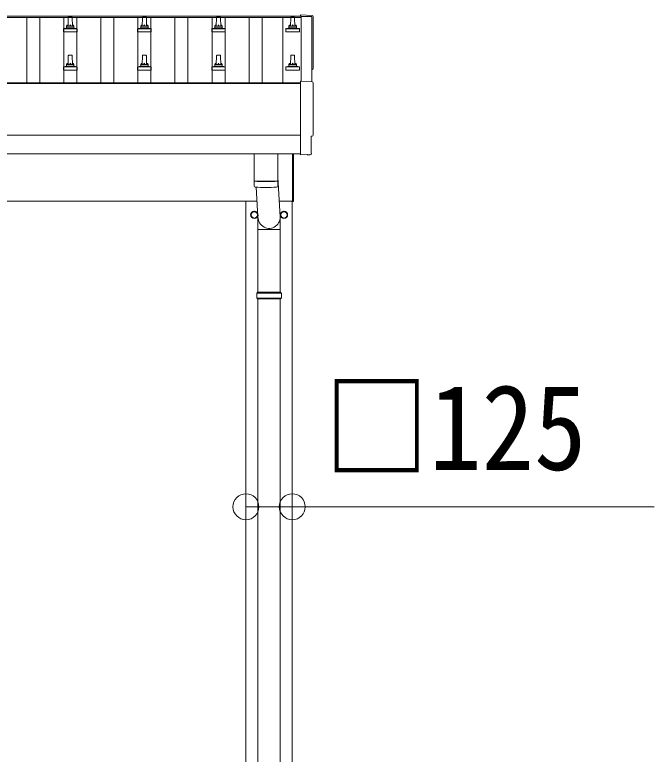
# Model space of a CAD drawing. Units: millimetres at full size, sheet at 1:70; details may follow other scales. Extents: x -19675 to 19675, y -13580 to 13580.
# Drawn here: x -2623 to -898, y -7145 to -5149 of the extents above; entities that cross this region are included whole.
import ezdxf
from ezdxf.enums import TextEntityAlignment as Align

# ---------------------------------------------------------------- set-up
doc = ezdxf.new("R2010")
doc.units = ezdxf.units.MM
doc.header["$LTSCALE"] = 70
doc.header["$PDMODE"] = 32
doc.header["$PDSIZE"] = 70
for name, color, linetype, lineweight in [('0-2_TEXT1', 4, 'Continuous', 9), ('0-5_ELV2', 5, 'Continuous', 5), ('0-8_TABLE1', 6, 'Continuous', 9), ('0-9_DIM1', 7, 'Continuous', 9)]:
    doc.layers.add(name, color=color, linetype=linetype, lineweight=lineweight)
doc.styles.add('ＭＳ ゴシック', font='')
doc.styles.get('ＭＳ ゴシック').set_extended_font_data('MS Gothic')

msp = doc.modelspace()

# ---------------------------------------------------------------- linework, layer by layer
at = {"layer": '0-2_TEXT1'}
for p, q in [((-17496.82, -5156.6), (-1850.82, -5156.6)), ((-9651.32, -5153.01), (-1850.82, -5153.01)), ((-1850.82, -5153.01), (-1850.82, -5328.5)), ((-7851.32, -5332.62), (-1852.82, -5332.62)), ((-7851.32, -5334.51), (-1852.82, -5334.51)), ((-1852.82, -5474.4), (-7851.32, -5474.4)), ((-7851.32, -5524.22), (-1852.82, -5524.22)), ((-1873.82, -5652.63), (-1873.82, -5524.32)), ((-1871.82, -5524.32), (-1871.82, -5652.63)), ((-1852.82, -5526.25), (-1852.82, -5527.25)), ((-1833.18, -5527.25), (-1826.26, -5526.89)), ((-1969.96, -5652.13), (-9658.82, -5652.13)), ((-1999.82, -9652.13), (-1999.82, -5652.13)), ((-1873.82, -5652.13), (-1909.85, -5652.13)), ((-1874.82, -5652.13), (-1874.82, -9652.13)), ((-1873.82, -5652.63), (-1871.82, -5652.63)), ((-1968.72, -5688.88), (-1968.82, -5688.88)), ((-1968.72, -5689.38), (-1968.82, -5689.38)), ((-1905.91, -5688.88), (-1905.81, -5688.88)), ((-1905.91, -5689.38), (-1905.81, -5689.38))]:
    msp.add_line(p, q, dxfattribs=at)
for points in [[(-1821.24, -5150.61), (-1852.82, -5148.96), (-1852.82, -5153.01)], [(-1821.82, -5330.02), (-1821.82, -5153.98), (-1850.82, -5153.98)], [(-1821.24, -5330.04), (-1852.82, -5328.39), (-1852.82, -5526.25)], [(-1823.43, -5523.9), (-1823.43, -5476.87), (-1822.82, -5476.87)], [(-1833.93, -5526.98), (-1834.59, -5526.34), (-1852.82, -5527.25)]]:
    msp.add_lwpolyline(points, dxfattribs=at)
for points in [[(-1977.32, -5679.31), (-1985.82, -5684.22), (-1985.82, -5694.03), (-1977.32, -5698.94), (-1968.82, -5694.03), (-1968.82, -5684.22)], [(-1897.32, -5679.31), (-1888.82, -5684.22), (-1888.82, -5694.03), (-1897.32, -5698.94), (-1905.82, -5694.03), (-1905.82, -5684.22)]]:
    msp.add_lwpolyline(points, close=True, dxfattribs=at)
for centre, radius in [((-1977.32, -5689.13), 10), ((-1977.32, -5689.13), 8.5), ((-1897.32, -5689.13), 10), ((-1897.32, -5689.13), 8.5)]:
    msp.add_circle(centre, radius, dxfattribs=at)
for centre, start, end in [((-1977.32, -5689.13), 171.25399, 188.74601), ((-1977.32, -5689.13), 111.25399, 128.74601), ((-1977.32, -5689.13), 51.25399, 68.74601), ((-1977.32, -5689.13), 1.66581, 8.74601), ((-1977.32, -5689.13), 351.25399, 358.33419), ((-1897.32, -5689.13), 171.25399, 178.33419), ((-1897.32, -5689.13), 181.66581, 188.74601), ((-1897.32, -5689.13), 111.25399, 128.74601), ((-1897.32, -5689.13), 51.25399, 68.74601), ((-1897.32, -5689.13), 351.25399, 8.74601), ((-1977.32, -5689.13), 231.25399, 248.74601), ((-1977.32, -5689.13), 291.25399, 308.74601), ((-1897.32, -5689.13), 231.25399, 248.74601), ((-1897.32, -5689.13), 291.25399, 308.74601)]:
    msp.add_arc(centre, 8.6, start, end, dxfattribs=at)
for centre, major_axis, ratio, start_param, end_param in [((-1821.4, -5153.61), (3, 0), 0.99863, 6.2683889, 7.8016218), ((2944.46, -5224.03), (-4763.38, 0), 0.99863, 6.2683889, 6.2976778), ((-1822.82, -5293.03), (4.41, 0), 0.99863, 4.9411535, 6.2976778), ((-1821.4, -5333.04), (3, 0), 0.99863, 6.2683889, 7.8016218), ((2944.46, -5403.47), (-4763.38, 0), 0.99863, 6.2683889, 6.2976778), ((-1822.82, -5472.47), (4.41, 0), 0.99863, 4.712389, 6.2976778), ((-1833.24, -5526.25), (0.727, -0.69), 0.9974, 4.712389, 5.5252311), ((-1826.43, -5523.89), (2.18, -2.07), 0.9974, 5.5252311, 7.0411395)]:
    msp.add_ellipse(centre, major_axis=major_axis, ratio=ratio, start_param=start_param, end_param=end_param, dxfattribs=at)
at = {"layer": '0-5_ELV2', "color": 4, "lineweight": 9}
for p, q in [((-2591.32, -5332.62), (-2591.32, -5156.6)), ((-2556.32, -5332.62), (-2556.32, -5156.6)), ((-2491.32, -5332.62), (-2491.32, -5156.6)), ((-2456.32, -5332.62), (-2456.32, -5156.6)), ((-2391.32, -5332.62), (-2391.32, -5156.6)), ((-2356.32, -5332.62), (-2356.32, -5156.6)), ((-2291.32, -5332.62), (-2291.32, -5156.6)), ((-2256.32, -5332.62), (-2256.32, -5156.6)), ((-2191.32, -5332.62), (-2191.32, -5156.6)), ((-2156.32, -5332.62), (-2156.32, -5156.6)), ((-2091.32, -5332.62), (-2091.32, -5156.6)), ((-2056.32, -5332.62), (-2056.32, -5156.6)), ((-1991.32, -5332.62), (-1991.32, -5156.6)), ((-1956.32, -5332.62), (-1956.32, -5156.6)), ((-1900.32, -5332.62), (-1900.32, -5156.6))]:
    msp.add_line(p, q, dxfattribs=at)
at = {"layer": '0-5_ELV2'}
for p, q in [((-2479.09, -5156.01), (-2479.82, -5179.53)), ((-2469.54, -5155.03), (-2478.09, -5155.03)), ((-2467.82, -5179.53), (-2468.54, -5156.01)), ((-2279.09, -5156.01), (-2279.82, -5179.53)), ((-2269.54, -5155.03), (-2278.09, -5155.03)), ((-2267.82, -5179.53), (-2268.54, -5156.01)), ((-2079.09, -5156.01), (-2079.82, -5179.53)), ((-2069.54, -5155.03), (-2078.09, -5155.03)), ((-2067.82, -5179.53), (-2068.54, -5156.01)), ((-1879.09, -5156.01), (-1879.82, -5179.53)), ((-1869.54, -5155.03), (-1878.09, -5155.03)), ((-1867.82, -5179.53), (-1868.54, -5156.01)), ((-2492.07, -5195.03), (-2492.07, -5187.32)), ((-2455.95, -5186.53), (-2491.68, -5186.53)), ((-2491.3, -5186.34), (-2484.58, -5184.72)), ((-2463.43, -5184.53), (-2484.2, -5184.53)), ((-2483.82, -5183.74), (-2483.82, -5179.53)), ((-2464.82, -5179.53), (-2482.82, -5179.53)), ((-2463.82, -5183.74), (-2463.82, -5179.53)), ((-2456.33, -5186.34), (-2463.05, -5184.72)), ((-2455.57, -5195.03), (-2455.57, -5187.32)), ((-2292.07, -5195.03), (-2292.07, -5187.32)), ((-2255.95, -5186.53), (-2291.68, -5186.53)), ((-2291.3, -5186.34), (-2284.58, -5184.72)), ((-2263.43, -5184.53), (-2284.2, -5184.53)), ((-2283.82, -5183.74), (-2283.82, -5179.53)), ((-2264.82, -5179.53), (-2282.82, -5179.53)), ((-2263.82, -5183.74), (-2263.82, -5179.53)), ((-2256.33, -5186.34), (-2263.05, -5184.72)), ((-2255.57, -5195.03), (-2255.57, -5187.32)), ((-2092.07, -5195.03), (-2092.07, -5187.32)), ((-2055.95, -5186.53), (-2091.68, -5186.53)), ((-2091.3, -5186.34), (-2084.58, -5184.72)), ((-2063.43, -5184.53), (-2084.2, -5184.53)), ((-2083.82, -5183.74), (-2083.82, -5179.53)), ((-2064.82, -5179.53), (-2082.82, -5179.53)), ((-2063.82, -5183.74), (-2063.82, -5179.53)), ((-2056.33, -5186.34), (-2063.05, -5184.72)), ((-2055.57, -5195.03), (-2055.57, -5187.32)), ((-1892.07, -5195.03), (-1892.07, -5187.32)), ((-1855.95, -5186.53), (-1891.68, -5186.53)), ((-1891.3, -5186.34), (-1884.58, -5184.72)), ((-1863.43, -5184.53), (-1884.2, -5184.53)), ((-1883.82, -5183.74), (-1883.82, -5179.53)), ((-1864.82, -5179.53), (-1882.82, -5179.53)), ((-1863.82, -5183.74), (-1863.82, -5179.53)), ((-1856.33, -5186.34), (-1863.05, -5184.72)), ((-1855.57, -5195.03), (-1855.57, -5187.32)), ((-2492.07, -5195.03), (-2455.57, -5195.03)), ((-2292.07, -5195.03), (-2255.57, -5195.03)), ((-2092.07, -5195.03), (-2055.57, -5195.03)), ((-1892.07, -5195.03), (-1855.57, -5195.03)), ((-2479.09, -5259.34), (-2479.82, -5282.86)), ((-2469.54, -5258.36), (-2478.09, -5258.36)), ((-2467.82, -5282.86), (-2468.54, -5259.34)), ((-2279.09, -5259.34), (-2279.82, -5282.86)), ((-2269.54, -5258.36), (-2278.09, -5258.36)), ((-2267.82, -5282.86), (-2268.54, -5259.34)), ((-2079.09, -5259.34), (-2079.82, -5282.86)), ((-2069.54, -5258.36), (-2078.09, -5258.36)), ((-2067.82, -5282.86), (-2068.54, -5259.34)), ((-1879.09, -5259.34), (-1879.82, -5282.86)), ((-1869.54, -5258.36), (-1878.09, -5258.36)), ((-1867.82, -5282.86), (-1868.54, -5259.34)), ((-2455.95, -5289.86), (-2491.68, -5289.86)), ((-2491.3, -5289.68), (-2484.58, -5288.05)), ((-2463.43, -5287.86), (-2484.2, -5287.86)), ((-2483.82, -5287.08), (-2483.82, -5282.86)), ((-2464.82, -5282.86), (-2482.82, -5282.86)), ((-2463.82, -5287.08), (-2463.82, -5282.86)), ((-2456.33, -5289.68), (-2463.05, -5288.05)), ((-2255.95, -5289.86), (-2291.68, -5289.86)), ((-2291.3, -5289.68), (-2284.58, -5288.05)), ((-2263.43, -5287.86), (-2284.2, -5287.86)), ((-2283.82, -5287.08), (-2283.82, -5282.86)), ((-2264.82, -5282.86), (-2282.82, -5282.86)), ((-2263.82, -5287.08), (-2263.82, -5282.86)), ((-2256.33, -5289.68), (-2263.05, -5288.05)), ((-2055.95, -5289.86), (-2091.68, -5289.86)), ((-2091.3, -5289.68), (-2084.58, -5288.05)), ((-2063.43, -5287.86), (-2084.2, -5287.86)), ((-2083.82, -5287.08), (-2083.82, -5282.86)), ((-2064.82, -5282.86), (-2082.82, -5282.86)), ((-2063.82, -5287.08), (-2063.82, -5282.86)), ((-2056.33, -5289.68), (-2063.05, -5288.05)), ((-1855.95, -5289.86), (-1891.68, -5289.86)), ((-1891.3, -5289.68), (-1884.58, -5288.05)), ((-1863.43, -5287.86), (-1884.2, -5287.86)), ((-1883.82, -5287.08), (-1883.82, -5282.86)), ((-1864.82, -5282.86), (-1882.82, -5282.86)), ((-1863.82, -5287.08), (-1863.82, -5282.86)), ((-1856.33, -5289.68), (-1863.05, -5288.05)), ((-2492.07, -5298.36), (-2492.07, -5290.65)), ((-2492.07, -5298.36), (-2455.57, -5298.36)), ((-2455.57, -5298.36), (-2455.57, -5290.65)), ((-2292.07, -5298.36), (-2292.07, -5290.65)), ((-2292.07, -5298.36), (-2255.57, -5298.36)), ((-2255.57, -5298.36), (-2255.57, -5290.65)), ((-2092.07, -5298.36), (-2092.07, -5290.65)), ((-2092.07, -5298.36), (-2055.57, -5298.36)), ((-2055.57, -5298.36), (-2055.57, -5290.65)), ((-1892.07, -5298.36), (-1892.07, -5290.65)), ((-1892.07, -5298.36), (-1855.57, -5298.36)), ((-1855.57, -5298.36), (-1855.57, -5290.65))]:
    msp.add_line(p, q, dxfattribs=at)
for centre, radius, start, end in [((-2478.09, -5156.03), 1, 90, 178.60509), ((-2469.54, -5156.03), 1, 1.39491, 90), ((-2278.09, -5156.03), 1, 90, 178.60509), ((-2269.54, -5156.03), 1, 1.39491, 90), ((-2078.09, -5156.03), 1, 90, 178.60509), ((-2069.54, -5156.03), 1, 1.39491, 90), ((-1878.09, -5156.03), 1, 90, 178.60509), ((-1869.54, -5156.03), 1, 1.39491, 90), ((-2491.07, -5187.32), 1, 103.62699, 180), ((-2484.82, -5183.74), 1, 283.62699, 0), ((-2479.73, -5180.16), 4.13, 90, 171.17633), ((-2482.82, -5180.53), 1, 90, 180), ((-2470.48, -5179.53), 4.83, 133.60282, 180), ((-2477.15, -5179.53), 4.83, 0, 46.39718), ((-2467.9, -5180.16), 4.13, 8.82367, 90), ((-2464.82, -5180.53), 1, 0, 90), ((-2462.82, -5183.74), 1, 180, 256.37301), ((-2456.57, -5187.32), 1, 0, 76.37301), ((-2291.07, -5187.32), 1, 103.62699, 180), ((-2284.82, -5183.74), 1, 283.62699, 0), ((-2279.73, -5180.16), 4.13, 90, 171.17633), ((-2282.82, -5180.53), 1, 90, 180), ((-2270.48, -5179.53), 4.83, 133.60282, 180), ((-2277.15, -5179.53), 4.83, 0, 46.39718), ((-2267.9, -5180.16), 4.13, 8.82367, 90), ((-2264.82, -5180.53), 1, 0, 90), ((-2262.82, -5183.74), 1, 180, 256.37301), ((-2256.57, -5187.32), 1, 0, 76.37301), ((-2091.07, -5187.32), 1, 103.62699, 180), ((-2084.82, -5183.74), 1, 283.62699, 0), ((-2079.73, -5180.16), 4.13, 90, 171.17633), ((-2082.82, -5180.53), 1, 90, 180), ((-2070.48, -5179.53), 4.83, 133.60282, 180), ((-2077.15, -5179.53), 4.83, 0, 46.39718), ((-2067.9, -5180.16), 4.13, 8.82367, 90), ((-2064.82, -5180.53), 1, 0, 90), ((-2062.82, -5183.74), 1, 180, 256.37301), ((-2056.57, -5187.32), 1, 0, 76.37301), ((-1891.07, -5187.32), 1, 103.62699, 180), ((-1884.82, -5183.74), 1, 283.62699, 0), ((-1879.73, -5180.16), 4.13, 90, 171.17633), ((-1882.82, -5180.53), 1, 90, 180), ((-1870.48, -5179.53), 4.83, 133.60282, 180), ((-1877.15, -5179.53), 4.83, 0, 46.39718), ((-1867.9, -5180.16), 4.13, 8.82367, 90), ((-1864.82, -5180.53), 1, 0, 90), ((-1862.82, -5183.74), 1, 180, 256.37301), ((-1856.57, -5187.32), 1, 0, 76.37301), ((-2478.09, -5259.36), 1, 90, 178.60509), ((-2469.54, -5259.36), 1, 1.39491, 90), ((-2278.09, -5259.36), 1, 90, 178.60509), ((-2269.54, -5259.36), 1, 1.39491, 90), ((-2078.09, -5259.36), 1, 90, 178.60509), ((-2069.54, -5259.36), 1, 1.39491, 90), ((-1878.09, -5259.36), 1, 90, 178.60509), ((-1869.54, -5259.36), 1, 1.39491, 90), ((-2491.07, -5290.65), 1, 103.62699, 180), ((-2484.82, -5287.08), 1, 283.62699, 0), ((-2479.73, -5283.5), 4.13, 90, 171.17633), ((-2482.82, -5283.86), 1, 90, 180), ((-2470.48, -5282.86), 4.83, 133.60282, 180), ((-2477.15, -5282.86), 4.83, 0, 46.39718), ((-2467.9, -5283.5), 4.13, 8.82367, 90), ((-2464.82, -5283.86), 1, 0, 90), ((-2462.82, -5287.08), 1, 180, 256.37301), ((-2456.57, -5290.65), 1, 0, 76.37301), ((-2291.07, -5290.65), 1, 103.62699, 180), ((-2284.82, -5287.08), 1, 283.62699, 0), ((-2279.73, -5283.5), 4.13, 90, 171.17633), ((-2282.82, -5283.86), 1, 90, 180), ((-2270.48, -5282.86), 4.83, 133.60282, 180), ((-2277.15, -5282.86), 4.83, 0, 46.39718), ((-2267.9, -5283.5), 4.13, 8.82367, 90), ((-2264.82, -5283.86), 1, 0, 90), ((-2262.82, -5287.08), 1, 180, 256.37301), ((-2256.57, -5290.65), 1, 0, 76.37301), ((-2091.07, -5290.65), 1, 103.62699, 180), ((-2084.82, -5287.08), 1, 283.62699, 0), ((-2079.73, -5283.5), 4.13, 90, 171.17633), ((-2082.82, -5283.86), 1, 90, 180), ((-2070.48, -5282.86), 4.83, 133.60282, 180), ((-2077.15, -5282.86), 4.83, 0, 46.39718), ((-2067.9, -5283.5), 4.13, 8.82367, 90), ((-2064.82, -5283.86), 1, 0, 90), ((-2062.82, -5287.08), 1, 180, 256.37301), ((-2056.57, -5290.65), 1, 0, 76.37301), ((-1891.07, -5290.65), 1, 103.62699, 180), ((-1884.82, -5287.08), 1, 283.62699, 0), ((-1879.73, -5283.5), 4.13, 90, 171.17633), ((-1882.82, -5283.86), 1, 90, 180), ((-1870.48, -5282.86), 4.83, 133.60282, 180), ((-1877.15, -5282.86), 4.83, 0, 46.39718), ((-1867.9, -5283.5), 4.13, 8.82367, 90), ((-1864.82, -5283.86), 1, 0, 90), ((-1862.82, -5287.08), 1, 180, 256.37301), ((-1856.57, -5290.65), 1, 0, 76.37301)]:
    msp.add_arc(centre, radius, start, end, dxfattribs=at)
at = {"layer": '0-8_TABLE1'}
for p, q in [((-1999.82, -6477.15), (-1874.82, -6477.15)), ((-1874.82, -6477.15), (-898.41, -6477.15))]:
    msp.add_line(p, q, dxfattribs=at)
for p in [(-1999.82, -6477.15), (-1874.82, -6477.15)]:
    msp.add_point(p, dxfattribs=at)
at = {"layer": '0-9_DIM1'}
for p, q in [((-1977.82, -5524.22), (-1977.82, -5597.28)), ((-1913.82, -5524.22), (-1913.82, -5597.28)), ((-1913.82, -5587.7), (-1907.26, -5694.17)), ((-1977.85, -5598.28), (-1977.62, -5611.26)), ((-1973.34, -5597.56), (-1973.32, -5598.56)), ((-1918.29, -5597.56), (-1918.31, -5598.56)), ((-1914.01, -5611.26), (-1913.79, -5598.28)), ((-1972.28, -5614.55), (-1967.37, -5694.17)), ((-1967.47, -5728.83), (-1967.47, -5694.17)), ((-1907.17, -5728.83), (-1907.17, -5694.17)), ((-1967.47, -5728.83), (-1937.32, -5728.83)), ((-1967.32, -5728.83), (-1967.32, -5898.13)), ((-1907.17, -5728.83), (-1937.32, -5728.83)), ((-1907.32, -5728.83), (-1907.32, -5898.13)), ((-1970.32, -5900.13), (-1904.32, -5900.13)), ((-1969.32, -5898.13), (-1905.32, -5898.13)), ((-1969.32, -5898.13), (-1969.32, -5900.13)), ((-1905.32, -5898.13), (-1905.32, -5900.13)), ((-1970.32, -5914.13), (-1904.32, -5914.13)), ((-1969.32, -5916.13), (-1969.32, -5914.13)), ((-1969.32, -5916.13), (-1905.32, -5916.13)), ((-1967.32, -5916.13), (-1967.32, -7393.13)), ((-1907.32, -5916.13), (-1907.32, -7393.13)), ((-1905.32, -5916.13), (-1905.32, -5914.13))]:
    msp.add_line(p, q, dxfattribs=at)
for centre, radius, start, end in [((-1945.82, -5117.54), 480.8, 266.18381, 273.81619), ((-1945.82, -5118.54), 480.8, 266.18381, 273.81619), ((-1974.2, -5611.02), 3.43, 183.90213, 262.99006), ((-1945.81, -5095.56), 519.67, 266.82198, 273.17643), ((-1917.44, -5611.02), 3.43, 277.08355, 356.08693), ((-1921.57, -5907.13), 49.25, 171.82876, 180.00002), ((-1921.57, -5907.13), 49.25, 180.00002, 188.17127), ((-1953.07, -5907.13), 49.25, 359.99998, 8.17124), ((-1953.07, -5907.13), 49.25, 351.82873, 359.99998)]:
    msp.add_arc(centre, radius, start, end, dxfattribs=at)
msp.add_ellipse((-1937.32, -5694.17), major_axis=(0, -31.56), ratio=0.952301, start_param=4.5832251, end_param=7.8539816, dxfattribs=at)

# ---------------------------------------------------------------- texts
at = {"layer": '0-8_TABLE1', "color": 7, "style": 'ＭＳ ゴシック', "width": 0.9}
msp.add_text('□125', height=230.9, dxfattribs=at).set_placement((-1788.76, -6447.19), align=Align.BOTTOM_LEFT)

doc.saveas('drawing.dxf')
